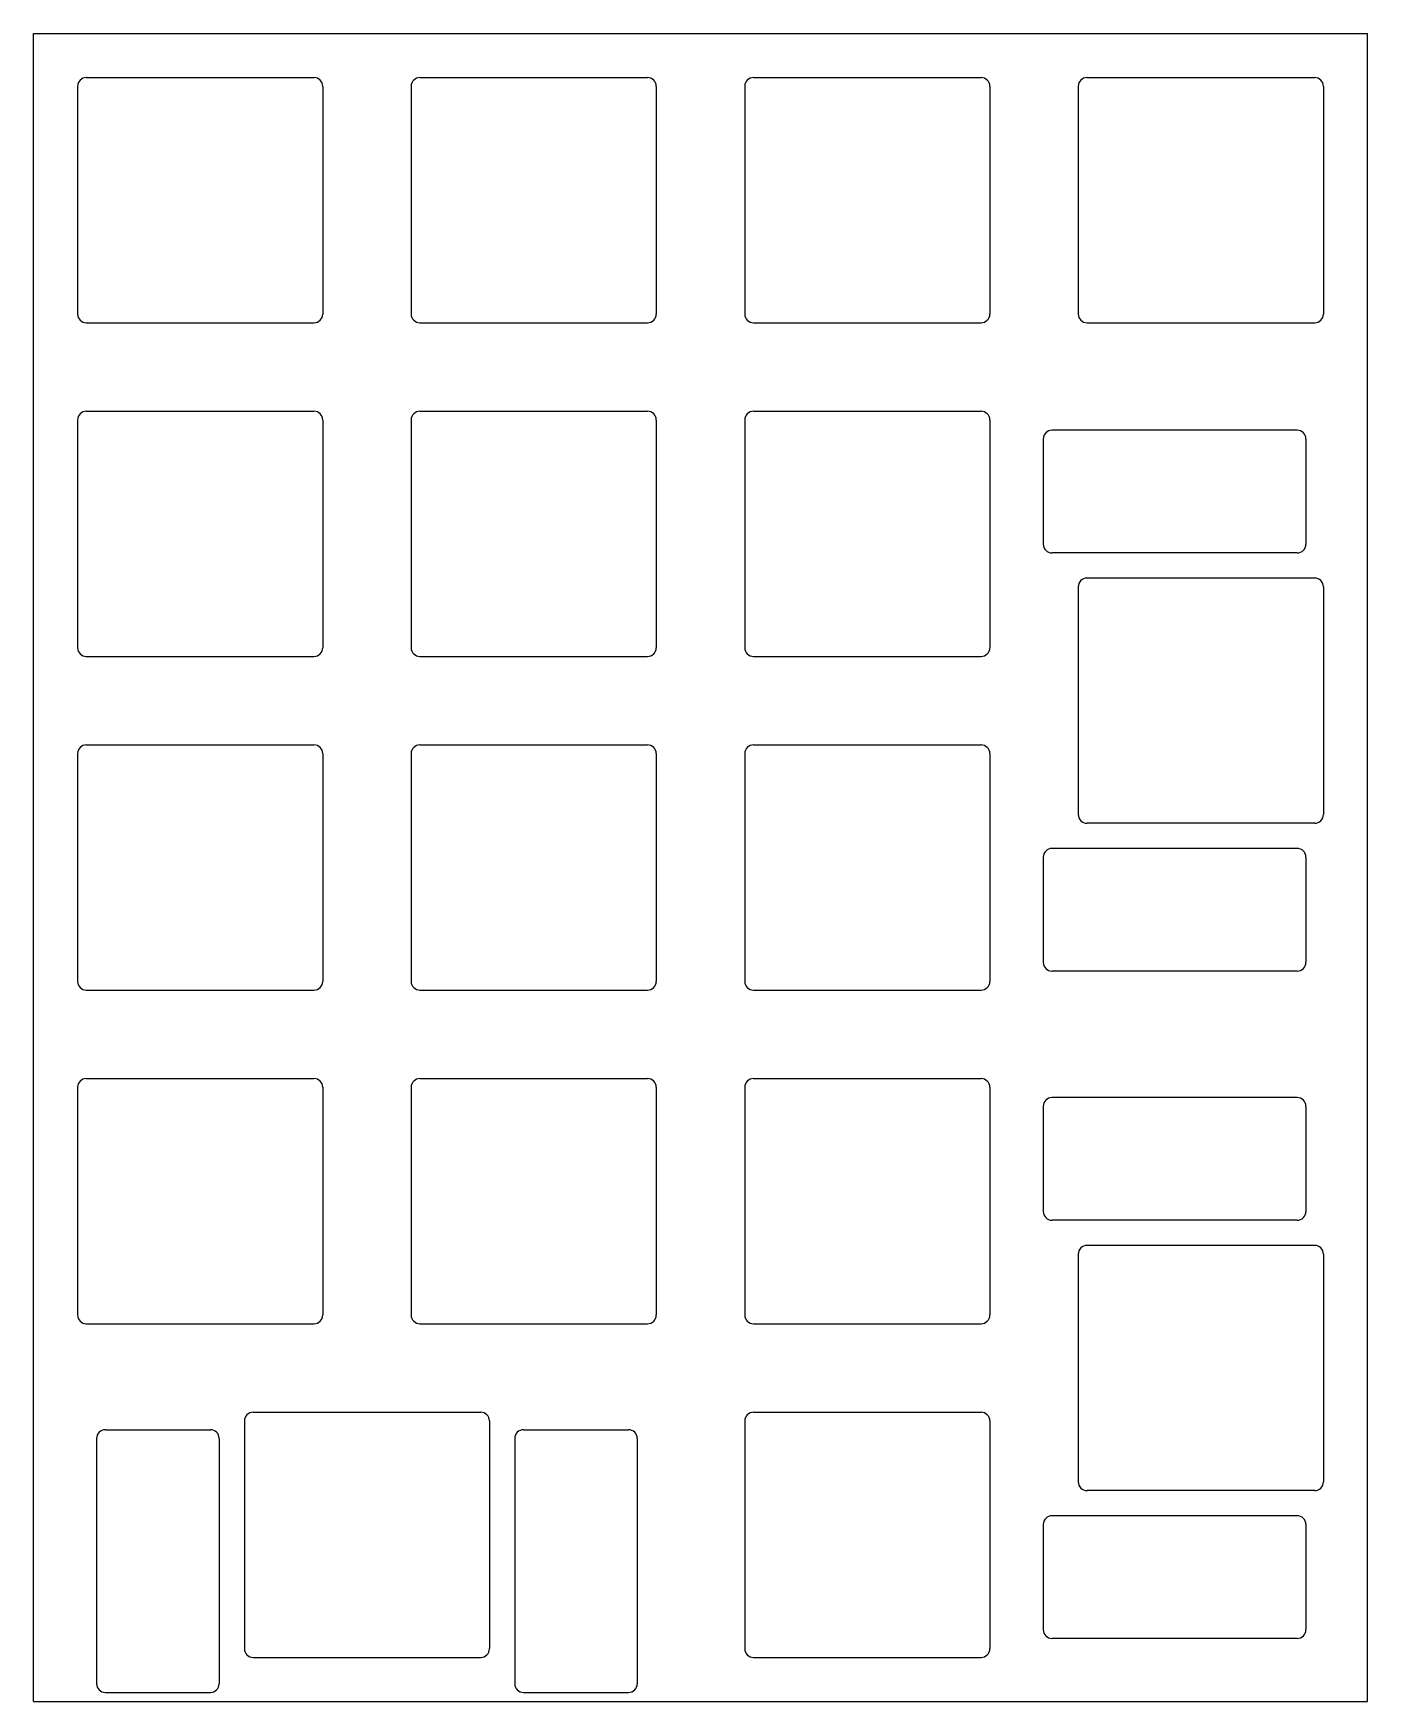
# Model space of a CAD drawing. Header units: millimetres. Extents: x 0 to 76.2, y -95.2 to 0.
import ezdxf

# ---------------------------------------------------------------- set-up
doc = ezdxf.new("R2010")
doc.units = ezdxf.units.MM

msp = doc.modelspace()

# ---------------------------------------------------------------- linework, layer by layer
for p, q in [((0, 0), (76.2, 0)), ((0, -95.25), (0, 0)), ((76.2, -95.25), (76.2, 0)), ((3.025, -2.525), (16.025, -2.525)), ((22.075, -2.525), (35.075, -2.525)), ((41.125, -2.525), (54.125, -2.525)), ((60.175, -2.525), (73.175, -2.525)), ((2.525, -3.025), (2.525, -16.025)), ((16.525, -3.025), (16.525, -16.025)), ((21.575, -3.025), (21.575, -16.025)), ((35.575, -3.025), (35.575, -16.025)), ((40.625, -3.025), (40.625, -16.025)), ((54.625, -3.025), (54.625, -16.025)), ((59.675, -3.025), (59.675, -16.025)), ((73.675, -3.025), (73.675, -16.025)), ((3.025, -16.525), (16.025, -16.525)), ((22.075, -16.525), (35.075, -16.525)), ((41.125, -16.525), (54.125, -16.525)), ((60.175, -16.525), (73.175, -16.525)), ((3.025, -21.575), (16.025, -21.575)), ((22.075, -21.575), (35.075, -21.575)), ((41.125, -21.575), (54.125, -21.575)), ((2.525, -22.075), (2.525, -35.075)), ((16.525, -22.075), (16.525, -35.075)), ((21.575, -22.075), (21.575, -35.075)), ((35.575, -22.075), (35.575, -35.075)), ((40.625, -22.075), (40.625, -35.075)), ((54.625, -22.075), (54.625, -35.075)), ((72.175, -22.662), (58.175, -22.662)), ((57.675, -23.162), (57.675, -29.162)), ((72.675, -23.162), (72.675, -29.162)), ((72.175, -29.662), (58.175, -29.662)), ((73.175, -31.1), (60.175, -31.1)), ((59.675, -31.6), (59.675, -44.6)), ((73.675, -31.6), (73.675, -44.6)), ((3.025, -35.575), (16.025, -35.575)), ((22.075, -35.575), (35.075, -35.575)), ((41.125, -35.575), (54.125, -35.575)), ((3.025, -40.625), (16.025, -40.625)), ((22.075, -40.625), (35.075, -40.625)), ((41.125, -40.625), (54.125, -40.625)), ((2.525, -41.125), (2.525, -54.125)), ((16.525, -41.125), (16.525, -54.125)), ((21.575, -41.125), (21.575, -54.125)), ((35.575, -41.125), (35.575, -54.125)), ((40.625, -41.125), (40.625, -54.125)), ((54.625, -41.125), (54.625, -54.125)), ((73.175, -45.1), (60.175, -45.1)), ((72.175, -46.538), (58.175, -46.538)), ((57.675, -47.038), (57.675, -53.038)), ((72.675, -47.038), (72.675, -53.038)), ((72.175, -53.538), (58.175, -53.538)), ((3.025, -54.625), (16.025, -54.625)), ((22.075, -54.625), (35.075, -54.625)), ((41.125, -54.625), (54.125, -54.625)), ((3.025, -59.675), (16.025, -59.675)), ((22.075, -59.675), (35.075, -59.675)), ((41.125, -59.675), (54.125, -59.675)), ((2.525, -60.175), (2.525, -73.175)), ((16.525, -60.175), (16.525, -73.175)), ((21.575, -60.175), (21.575, -73.175)), ((35.575, -60.175), (35.575, -73.175)), ((40.625, -60.175), (40.625, -73.175)), ((54.625, -60.175), (54.625, -73.175)), ((72.175, -60.762), (58.175, -60.762)), ((57.675, -61.262), (57.675, -67.262)), ((72.675, -61.262), (72.675, -67.262)), ((72.175, -67.762), (58.175, -67.762)), ((73.175, -69.2), (60.175, -69.2)), ((59.675, -69.7), (59.675, -82.7)), ((73.675, -69.7), (73.675, -82.7)), ((3.025, -73.675), (16.025, -73.675)), ((22.075, -73.675), (35.075, -73.675)), ((41.125, -73.675), (54.125, -73.675)), ((12.55, -78.725), (25.55, -78.725)), ((41.125, -78.725), (54.125, -78.725)), ((4.112, -79.725), (10.112, -79.725)), ((12.05, -79.225), (12.05, -92.225)), ((26.05, -79.225), (26.05, -92.225)), ((27.988, -79.725), (33.988, -79.725)), ((40.625, -79.225), (40.625, -92.225)), ((54.625, -79.225), (54.625, -92.225)), ((3.612, -80.225), (3.612, -94.225)), ((10.612, -80.225), (10.612, -94.225)), ((27.488, -80.225), (27.488, -94.225)), ((34.488, -80.225), (34.488, -94.225)), ((73.175, -83.2), (60.175, -83.2)), ((72.175, -84.638), (58.175, -84.638)), ((57.675, -85.138), (57.675, -91.138)), ((72.675, -85.138), (72.675, -91.138)), ((72.175, -91.638), (58.175, -91.638)), ((12.55, -92.725), (25.55, -92.725)), ((41.125, -92.725), (54.125, -92.725)), ((0, -95.25), (76.2, -95.25)), ((4.112, -94.725), (10.112, -94.725)), ((27.988, -94.725), (33.988, -94.725))]:
    msp.add_line(p, q)
for centre, start, end in [((3.025, -3.025), 90, 180), ((16.025, -3.025), 0, 90), ((22.075, -3.025), 90, 180), ((35.075, -3.025), 0, 90), ((41.125, -3.025), 90, 180), ((54.125, -3.025), 0, 90), ((60.175, -3.025), 90, 180), ((73.175, -3.025), 0, 90), ((3.025, -16.025), 180, 270), ((16.025, -16.025), 270, 0), ((22.075, -16.025), 180, 270), ((35.075, -16.025), 270, 0), ((41.125, -16.025), 180, 270), ((54.125, -16.025), 270, 0), ((60.175, -16.025), 180, 270), ((73.175, -16.025), 270, 0), ((3.025, -22.075), 90, 180), ((16.025, -22.075), 0, 90), ((22.075, -22.075), 90, 180), ((35.075, -22.075), 0, 90), ((41.125, -22.075), 90, 180), ((54.125, -22.075), 0, 90), ((58.175, -23.162), 90, 180), ((72.175, -23.162), 0, 90), ((58.175, -29.162), 180, 270), ((72.175, -29.162), 270, 0), ((60.175, -31.6), 90, 180), ((73.175, -31.6), 0, 90), ((3.025, -35.075), 180, 270), ((16.025, -35.075), 270, 0), ((22.075, -35.075), 180, 270), ((35.075, -35.075), 270, 0), ((41.125, -35.075), 180, 270), ((54.125, -35.075), 270, 0), ((3.025, -41.125), 90, 180), ((16.025, -41.125), 0, 90), ((22.075, -41.125), 90, 180), ((35.075, -41.125), 0, 90), ((41.125, -41.125), 90, 180), ((54.125, -41.125), 0, 90), ((60.175, -44.6), 180, 270), ((73.175, -44.6), 270, 0), ((58.175, -47.038), 90, 180), ((72.175, -47.038), 0, 90), ((58.175, -53.038), 180, 270), ((72.175, -53.038), 270, 0), ((3.025, -54.125), 180, 270), ((16.025, -54.125), 270, 0), ((22.075, -54.125), 180, 270), ((35.075, -54.125), 270, 0), ((41.125, -54.125), 180, 270), ((54.125, -54.125), 270, 0), ((3.025, -60.175), 90, 180), ((16.025, -60.175), 0, 90), ((22.075, -60.175), 90, 180), ((35.075, -60.175), 0, 90), ((41.125, -60.175), 90, 180), ((54.125, -60.175), 0, 90), ((58.175, -61.262), 90, 180), ((72.175, -61.262), 0, 90), ((58.175, -67.262), 180, 270), ((72.175, -67.262), 270, 0), ((60.175, -69.7), 90, 180), ((73.175, -69.7), 0, 90), ((3.025, -73.175), 180, 270), ((16.025, -73.175), 270, 0), ((22.075, -73.175), 180, 270), ((35.075, -73.175), 270, 0), ((41.125, -73.175), 180, 270), ((54.125, -73.175), 270, 0), ((12.55, -79.225), 90, 180), ((25.55, -79.225), 0, 90), ((41.125, -79.225), 90, 180), ((54.125, -79.225), 0, 90), ((4.112, -80.225), 90, 180), ((10.112, -80.225), 0, 90), ((27.988, -80.225), 90, 180), ((33.988, -80.225), 0, 90), ((60.175, -82.7), 180, 270), ((73.175, -82.7), 270, 0), ((58.175, -85.138), 90, 180), ((72.175, -85.138), 0, 90), ((58.175, -91.138), 180, 270), ((72.175, -91.138), 270, 0), ((12.55, -92.225), 180, 270), ((25.55, -92.225), 270, 0), ((41.125, -92.225), 180, 270), ((54.125, -92.225), 270, 0), ((4.112, -94.225), 180, 270), ((10.112, -94.225), 270, 0), ((27.988, -94.225), 180, 270), ((33.988, -94.225), 270, 0)]:
    msp.add_arc(centre, 0.5, start, end)

doc.saveas('drawing.dxf')
